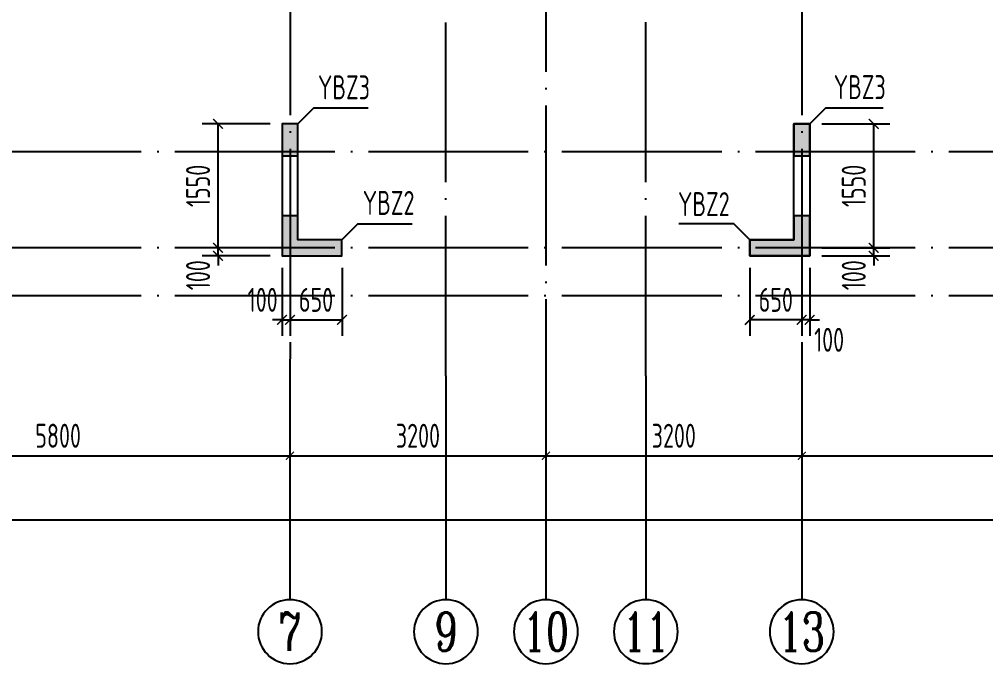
# Model space of a CAD drawing. Extents: x -1307975 to -76406, y -96289 to 379359.
# Drawn here: x -965083 to -952998, y 210168 to 218226 of the extents above; entities that cross this region are included whole.
import ezdxf
from ezdxf.enums import TextEntityAlignment as Align

# ---------------------------------------------------------------- set-up
doc = ezdxf.new("R2010")
doc.units = 0
doc.header["$LTSCALE"] = 1000
doc.linetypes.add('DOTE', pattern=[2.42, 2, -0.2, 0.02, -0.2])
doc.layers.get('0').update_dxf_attribs({"linetype": 'CONTINUOUS'})
doc.layers.get('DEFPOINTS').update_dxf_attribs({"linetype": 'CONTINUOUS'})
for name, color, linetype in [('A-AXIS', 1, 'CONTINUOUS'), ('A-DOTE', 10, 'DOTE'), ('AXIS_NUM', 7, 'CONTINUOUS'), ('S-Q墙实线', 6, 'CONTINUOUS'), ('S-Q墙标注', 3, 'CONTINUOUS'), ('S-X详图填充', 252, 'CONTINUOUS'), ('S-X详图实线', 4, 'CONTINUOUS'), ('S-Y一般标注', 3, 'CONTINUOUS'), ('S-Z柱编号', 6, 'CONTINUOUS')]:
    doc.layers.add(name, color=color, linetype=linetype)
doc.styles.add('TSSD_Axis', font='complex.shx', dxfattribs={"width": 0.7, "bigfont": 'hztxt.shx'})
doc.styles.add('TSSD_DIMENSION', font='Tssdeng.shx', dxfattribs={"width": 0.7, "bigfont": 'tssdchn.shx'})
doc.styles.add('TSSD_REIN', font='tssdeng.shx', dxfattribs={"width": 0.7, "height": 300, "bigfont": 'tssdchn.shx'})
doc.styles.add('结构文字', font='zstxt.shx', dxfattribs={"width": 0.7, "bigfont": 'zshz.shx'})
doc.dimstyles.new('STRUCK', dxfattribs={"dimtxt": 400, "dimasz": 121, "dimexe": 200, "dimexo": 150, "dimgap": 115, "dimtad": 1, "dimdec": 0, "dimdsep": 46, "dimtxsty": '结构文字', "dimblk": 'ARCHTICK', "dimcen": 400, "dimclrd": 3, "dimclre": 3, "dimclrt": 7, "dimadec": 0, "dimazin": 0, "dimtfac": 1, "dimtdec": 0, "dimtix": 1, "dimtmove": 2, "dimatfit": 3, "dimldrblk": '_DIMX', "dimfxl": 1, "dimtolj": 1, "dimtzin": 0, "dimarcsym": 0})
doc.dimstyles.new('TSSD_100_100', dxfattribs={"dimtxt": 300, "dimasz": 100, "dimexe": 100, "dimexo": 250, "dimgap": 100, "dimtad": 1, "dimdec": 0, "dimzin": 0, "dimdsep": 46, "dimtxsty": 'TSSD_DIMENSION', "dimblk": 'ARCHTICK', "dimcen": 0, "dimdle": 100, "dimclrt": 7, "dimadec": 0, "dimazin": 0, "dimtfac": 1, "dimtdec": 0, "dimtix": 1, "dimtmove": 2, "dimatfit": 3, "dimldrblk": 'ARCHTICK', "dimfxl": 1, "dimtolj": 1, "dimtzin": 0, "dimarcsym": 0})

# ---------------------------------------------------------------- blocks, each defined once
blk = doc.blocks.new('_ArchTick')
at = {"color": 0, "linetype": 'ByBlock', "const_width": 0.15}
blk.add_lwpolyline([(-0.5, -0.5), (0.5, 0.5)], dxfattribs=at)
blk = doc.blocks.new('*D301')
at = {"layer": 'DEFPOINTS', "color": 0, "transparency": 16777216}
for p in [(8100, 3600), (13900, 3600), (13900, 2600)]:
    blk.add_point(p, dxfattribs=at)
at = {"layer": 'S-Y一般标注', "color": 0, "lineweight": -2, "transparency": 16777216}
for p, q in [((8100, 3350), (8100, 2500)), ((13900, 3350), (13900, 2500)), ((8000, 2600), (14000, 2600))]:
    blk.add_line(p, q, dxfattribs=at)
at = {"layer": 'S-Y一般标注', "color": 0, "lineweight": -2, "transparency": 16777216, "xscale": 100, "yscale": 100, "zscale": 100, "rotation": 180}
blk.add_blockref('_ArchTick', (8100, 2600), dxfattribs=at)
at = {"layer": 'S-Y一般标注', "color": 0, "lineweight": -2, "transparency": 16777216, "xscale": 100, "yscale": 100, "zscale": 100}
blk.add_blockref('_ArchTick', (13900, 2600), dxfattribs=at)
at = {"layer": 'S-Y一般标注', "color": 7, "transparency": 16777216, "insert": (11000, 2850), "char_height": 300, "attachment_point": 5, "style": 'TSSD_DIMENSION'}
blk.add_mtext('\\A1;5800', dxfattribs=at)
blk = doc.blocks.new('ts_axno')
at = {"color": 0, "linetype": 'ByBlock', "lineweight": -2}
blk.add_circle((0, 0), 0.5, dxfattribs=at)
at = {"color": 0, "linetype": 'ByBlock', "lineweight": -2, "style": 'TSSD_Axis', "width": 0.7}
blk.add_attdef('A', text='', height=0.6, dxfattribs=at).set_placement((0, 0), align=Align.MIDDLE_CENTER)
blk = doc.blocks.new('*D302')
at = {"layer": 'DEFPOINTS', "color": 0, "transparency": 16777216}
for p in [(17100, 3600), (20300, 3600), (20300, 2600)]:
    blk.add_point(p, dxfattribs=at)
at = {"layer": 'S-Y一般标注', "color": 0, "lineweight": -2, "transparency": 16777216}
for p, q in [((17100, 3350), (17100, 2500)), ((20300, 3350), (20300, 2500)), ((17000, 2600), (20400, 2600))]:
    blk.add_line(p, q, dxfattribs=at)
at = {"layer": 'S-Y一般标注', "color": 0, "lineweight": -2, "transparency": 16777216, "xscale": 100, "yscale": 100, "zscale": 100, "rotation": 180}
blk.add_blockref('_ArchTick', (17100, 2600), dxfattribs=at)
at = {"layer": 'S-Y一般标注', "color": 0, "lineweight": -2, "transparency": 16777216, "xscale": 100, "yscale": 100, "zscale": 100}
blk.add_blockref('_ArchTick', (20300, 2600), dxfattribs=at)
at = {"layer": 'S-Y一般标注', "color": 7, "transparency": 16777216, "insert": (18700, 2850), "char_height": 300, "attachment_point": 5, "style": 'TSSD_DIMENSION'}
blk.add_mtext('\\A1;3200', dxfattribs=at)
blk = doc.blocks.new('*D303')
at = {"layer": 'DEFPOINTS', "color": 0, "transparency": 16777216}
for p in [(20300, 3600), (26100, 3600), (26100, 2600)]:
    blk.add_point(p, dxfattribs=at)
at = {"layer": 'S-Y一般标注', "color": 0, "lineweight": -2, "transparency": 16777216}
for p, q in [((20300, 3350), (20300, 2500)), ((26100, 3350), (26100, 2500)), ((20200, 2600), (26200, 2600))]:
    blk.add_line(p, q, dxfattribs=at)
at = {"layer": 'S-Y一般标注', "color": 0, "lineweight": -2, "transparency": 16777216, "xscale": 100, "yscale": 100, "zscale": 100, "rotation": 180}
blk.add_blockref('_ArchTick', (20300, 2600), dxfattribs=at)
at = {"layer": 'S-Y一般标注', "color": 0, "lineweight": -2, "transparency": 16777216, "xscale": 100, "yscale": 100, "zscale": 100}
blk.add_blockref('_ArchTick', (26100, 2600), dxfattribs=at)
at = {"layer": 'S-Y一般标注', "color": 7, "transparency": 16777216, "insert": (23200, 2850), "char_height": 300, "attachment_point": 5, "style": 'TSSD_DIMENSION'}
blk.add_mtext('\\A1;5800', dxfattribs=at)
blk = doc.blocks.new('*D309')
at = {"layer": 'DEFPOINTS', "color": 0, "transparency": 16777216}
for p in [(4600, 3600), (54600, 3600), (54600, 1800)]:
    blk.add_point(p, dxfattribs=at)
at = {"layer": 'S-Y一般标注', "color": 0, "lineweight": -2, "transparency": 16777216}
for p, q in [((4600, 3350), (4600, 1700)), ((54600, 3350), (54600, 1700)), ((4500, 1800), (54700, 1800))]:
    blk.add_line(p, q, dxfattribs=at)
at = {"layer": 'S-Y一般标注', "color": 0, "lineweight": -2, "transparency": 16777216, "xscale": 100, "yscale": 100, "zscale": 100, "rotation": 180}
blk.add_blockref('_ArchTick', (4600, 1800), dxfattribs=at)
at = {"layer": 'S-Y一般标注', "color": 0, "lineweight": -2, "transparency": 16777216, "xscale": 100, "yscale": 100, "zscale": 100}
blk.add_blockref('_ArchTick', (54600, 1800), dxfattribs=at)
at = {"layer": 'S-Y一般标注', "color": 7, "transparency": 16777216, "insert": (29600, 2050), "char_height": 300, "attachment_point": 5, "style": 'TSSD_DIMENSION'}
blk.add_mtext('\\A1;50000', dxfattribs=at)
blk = doc.blocks.new('*D310')
at = {"layer": 'DEFPOINTS', "color": 0, "transparency": 16777216}
for p in [(13900, 3600), (17100, 3600), (17100, 2600)]:
    blk.add_point(p, dxfattribs=at)
at = {"layer": 'S-Y一般标注', "color": 0, "lineweight": -2, "transparency": 16777216}
for p, q in [((13900, 3350), (13900, 2500)), ((17100, 3350), (17100, 2500)), ((13800, 2600), (17200, 2600))]:
    blk.add_line(p, q, dxfattribs=at)
at = {"layer": 'S-Y一般标注', "color": 0, "lineweight": -2, "transparency": 16777216, "xscale": 100, "yscale": 100, "zscale": 100, "rotation": 180}
blk.add_blockref('_ArchTick', (13900, 2600), dxfattribs=at)
at = {"layer": 'S-Y一般标注', "color": 0, "lineweight": -2, "transparency": 16777216, "xscale": 100, "yscale": 100, "zscale": 100}
blk.add_blockref('_ArchTick', (17100, 2600), dxfattribs=at)
at = {"layer": 'S-Y一般标注', "color": 7, "transparency": 16777216, "insert": (15500, 2850), "char_height": 300, "attachment_point": 5, "style": 'TSSD_DIMENSION'}
blk.add_mtext('\\A1;3200', dxfattribs=at)
blk = doc.blocks.new('*D1850')
at = {"layer": 'DEFPOINTS', "color": 0, "transparency": 16777216}
for p in [(-962598, 215368), (-961798, 215368), (-961798, 215268)]:
    blk.add_point(p, dxfattribs=at)
at = {"layer": 'S-Q墙标注', "color": 3, "lineweight": -2, "transparency": 16777216}
for p, q in [((-962598, 215368), (-962598, 215489)), ((-961948, 215368), (-962798, 215368)), ((-962598, 215268), (-962598, 215368)), ((-961948, 215268), (-962798, 215268)), ((-962598, 215268), (-962598, 215147))]:
    blk.add_line(p, q, dxfattribs=at)
at = {"layer": 'S-Q墙标注', "color": 3, "lineweight": -2, "transparency": 16777216, "xscale": 121, "yscale": 121, "zscale": 121}
for p, rotation in [((-962598, 215368), 270), ((-962598, 215268), 90)]:
    blk.add_blockref('_ArchTick', p, dxfattribs=dict(at, rotation=rotation))
at = {"layer": 'S-Q墙标注', "color": 7, "transparency": 16777216, "insert": (-962848, 215026), "char_height": 300, "attachment_point": 5, "rotation": 90, "style": 'TSSD_REIN'}
blk.add_mtext('\\A1;100', dxfattribs=at)
blk = doc.blocks.new('_DIMX')
blk.add_line((-150, 0), (150, 0))
at = {"const_width": 50}
blk.add_lwpolyline([(-70, -70), (70, 70)], dxfattribs=at)
blk = doc.blocks.new('*D1851')
at = {"layer": 'DEFPOINTS', "color": 0, "transparency": 16777216}
for p in [(-962598, 216918), (-961798, 216918), (-961798, 215368)]:
    blk.add_point(p, dxfattribs=at)
at = {"layer": 'S-Q墙标注', "color": 3, "lineweight": -2, "transparency": 16777216}
for p, q in [((-961948, 216918), (-962798, 216918)), ((-962598, 215368), (-962598, 216918)), ((-961948, 215368), (-962798, 215368))]:
    blk.add_line(p, q, dxfattribs=at)
at = {"layer": 'S-Q墙标注', "color": 3, "lineweight": -2, "transparency": 16777216, "xscale": 121, "yscale": 121, "zscale": 121}
for p, rotation in [((-962598, 216918), 90), ((-962598, 215368), 270)]:
    blk.add_blockref('_ArchTick', p, dxfattribs=dict(at, rotation=rotation))
at = {"layer": 'S-Q墙标注', "color": 7, "transparency": 16777216, "insert": (-962848, 216143), "char_height": 300, "attachment_point": 5, "rotation": 90, "style": 'TSSD_REIN'}
blk.add_mtext('\\A1;1550', dxfattribs=at)
blk = doc.blocks.new('*D1852')
at = {"layer": 'DEFPOINTS', "color": 0, "transparency": 16777216}
for p in [(-961798, 215268), (-961698, 215268), (-961698, 214468)]:
    blk.add_point(p, dxfattribs=at)
at = {"layer": 'S-Q墙标注', "color": 3, "lineweight": -2, "transparency": 16777216}
for p, q in [((-961798, 215118), (-961798, 214268)), ((-961698, 215118), (-961698, 214268)), ((-961798, 214468), (-961919, 214468)), ((-961798, 214468), (-961698, 214468)), ((-961698, 214468), (-961577, 214468))]:
    blk.add_line(p, q, dxfattribs=at)
at = {"layer": 'S-Q墙标注', "color": 3, "lineweight": -2, "transparency": 16777216, "xscale": 121, "yscale": 121, "zscale": 121}
blk.add_blockref('_ArchTick', (-961798, 214468), dxfattribs=at)
at = {"layer": 'S-Q墙标注', "color": 3, "lineweight": -2, "transparency": 16777216, "xscale": 121, "yscale": 121, "zscale": 121, "rotation": 180}
blk.add_blockref('_ArchTick', (-961698, 214468), dxfattribs=at)
at = {"layer": 'S-Q墙标注', "color": 7, "transparency": 16777216, "insert": (-962040, 214718), "char_height": 300, "attachment_point": 5, "style": 'TSSD_REIN'}
blk.add_mtext('\\A1;100', dxfattribs=at)
blk = doc.blocks.new('*D1853')
at = {"layer": 'DEFPOINTS', "color": 0, "transparency": 16777216}
for p in [(-961698, 215268), (-961048, 215268), (-961048, 214468)]:
    blk.add_point(p, dxfattribs=at)
at = {"layer": 'S-Q墙标注', "color": 3, "lineweight": -2, "transparency": 16777216}
for p, q in [((-961698, 215118), (-961698, 214268)), ((-961048, 215118), (-961048, 214268)), ((-961698, 214468), (-961048, 214468))]:
    blk.add_line(p, q, dxfattribs=at)
at = {"layer": 'S-Q墙标注', "color": 3, "lineweight": -2, "transparency": 16777216, "xscale": 121, "yscale": 121, "zscale": 121, "rotation": 180}
blk.add_blockref('_ArchTick', (-961698, 214468), dxfattribs=at)
at = {"layer": 'S-Q墙标注', "color": 3, "lineweight": -2, "transparency": 16777216, "xscale": 121, "yscale": 121, "zscale": 121}
blk.add_blockref('_ArchTick', (-961048, 214468), dxfattribs=at)
at = {"layer": 'S-Q墙标注', "color": 7, "transparency": 16777216, "insert": (-961373, 214718), "char_height": 300, "attachment_point": 5, "style": 'TSSD_REIN'}
blk.add_mtext('\\A1;650', dxfattribs=at)
blk = doc.blocks.new('*D1883')
at = {"layer": 'DEFPOINTS', "color": 0, "transparency": 16777216}
for p in [(-955198, 215368), (-954398, 215368), (-955198, 215268)]:
    blk.add_point(p, dxfattribs=at)
at = {"layer": 'S-Q墙标注', "color": 3, "lineweight": -2, "transparency": 16777216}
for p, q in [((-954398, 215368), (-954398, 215489)), ((-955048, 215368), (-954198, 215368)), ((-954398, 215268), (-954398, 215368)), ((-955048, 215268), (-954198, 215268)), ((-954398, 215268), (-954398, 215147))]:
    blk.add_line(p, q, dxfattribs=at)
at = {"layer": 'S-Q墙标注', "color": 3, "lineweight": -2, "transparency": 16777216, "xscale": 121, "yscale": 121, "zscale": 121}
for p, rotation in [((-954398, 215368), 270), ((-954398, 215268), 90)]:
    blk.add_blockref('_ArchTick', p, dxfattribs=dict(at, rotation=rotation))
at = {"layer": 'S-Q墙标注', "color": 7, "transparency": 16777216, "insert": (-954648, 215026), "char_height": 300, "attachment_point": 5, "rotation": 90, "style": 'TSSD_REIN'}
blk.add_mtext('\\A1;100', dxfattribs=at)
blk = doc.blocks.new('*D1884')
at = {"layer": 'DEFPOINTS', "color": 0, "transparency": 16777216}
for p in [(-955198, 216918), (-954398, 216918), (-955198, 215368)]:
    blk.add_point(p, dxfattribs=at)
at = {"layer": 'S-Q墙标注', "color": 3, "lineweight": -2, "transparency": 16777216}
for p, q in [((-955048, 216918), (-954198, 216918)), ((-954398, 215368), (-954398, 216918)), ((-955048, 215368), (-954198, 215368))]:
    blk.add_line(p, q, dxfattribs=at)
at = {"layer": 'S-Q墙标注', "color": 3, "lineweight": -2, "transparency": 16777216, "xscale": 121, "yscale": 121, "zscale": 121}
for p, rotation in [((-954398, 216918), 90), ((-954398, 215368), 270)]:
    blk.add_blockref('_ArchTick', p, dxfattribs=dict(at, rotation=rotation))
at = {"layer": 'S-Q墙标注', "color": 7, "transparency": 16777216, "insert": (-954648, 216143), "char_height": 300, "attachment_point": 5, "rotation": 90, "style": 'TSSD_REIN'}
blk.add_mtext('\\A1;1550', dxfattribs=at)
blk = doc.blocks.new('*D1885')
at = {"layer": 'DEFPOINTS', "color": 0, "transparency": 16777216}
for p in [(-955298, 215268), (-955198, 215268), (-955298, 214468)]:
    blk.add_point(p, dxfattribs=at)
at = {"layer": 'S-Q墙标注', "color": 3, "lineweight": -2, "transparency": 16777216}
for p, q in [((-955298, 215118), (-955298, 214268)), ((-955198, 215118), (-955198, 214268)), ((-955298, 214468), (-955419, 214468)), ((-955198, 214468), (-955298, 214468)), ((-955198, 214468), (-955077, 214468))]:
    blk.add_line(p, q, dxfattribs=at)
at = {"layer": 'S-Q墙标注', "color": 3, "lineweight": -2, "transparency": 16777216, "xscale": 121, "yscale": 121, "zscale": 121}
blk.add_blockref('_ArchTick', (-955298, 214468), dxfattribs=at)
at = {"layer": 'S-Q墙标注', "color": 3, "lineweight": -2, "transparency": 16777216, "xscale": 121, "yscale": 121, "zscale": 121, "rotation": 180}
blk.add_blockref('_ArchTick', (-955198, 214468), dxfattribs=at)
at = {"layer": 'S-Q墙标注', "color": 7, "transparency": 16777216, "insert": (-954956, 214218), "char_height": 300, "attachment_point": 5, "style": 'TSSD_REIN'}
blk.add_mtext('\\A1;100', dxfattribs=at)
blk = doc.blocks.new('*D1886')
at = {"layer": 'DEFPOINTS', "color": 0, "transparency": 16777216}
for p in [(-955948, 215268), (-955298, 215268), (-955948, 214468)]:
    blk.add_point(p, dxfattribs=at)
at = {"layer": 'S-Q墙标注', "color": 3, "lineweight": -2, "transparency": 16777216}
for p, q in [((-955948, 215118), (-955948, 214268)), ((-955298, 215118), (-955298, 214268)), ((-955298, 214468), (-955948, 214468))]:
    blk.add_line(p, q, dxfattribs=at)
at = {"layer": 'S-Q墙标注', "color": 3, "lineweight": -2, "transparency": 16777216, "xscale": 121, "yscale": 121, "zscale": 121, "rotation": 180}
blk.add_blockref('_ArchTick', (-955948, 214468), dxfattribs=at)
at = {"layer": 'S-Q墙标注', "color": 3, "lineweight": -2, "transparency": 16777216, "xscale": 121, "yscale": 121, "zscale": 121}
blk.add_blockref('_ArchTick', (-955298, 214468), dxfattribs=at)
at = {"layer": 'S-Q墙标注', "color": 7, "transparency": 16777216, "insert": (-955623, 214718), "char_height": 300, "attachment_point": 5, "style": 'TSSD_REIN'}
blk.add_mtext('\\A1;650', dxfattribs=at)
blk = doc.blocks.new('20210726.16395156')
at = {"layer": 'A-AXIS'}
for p, q in [((13900, 3600), (13900, 800)), ((15850, 3600), (15850, 800)), ((17100, 3600), (17100, 800)), ((18350, 3600.1), (18350, 800.1)), ((20300, 3600), (20300, 800))]:
    blk.add_line(p, q, dxfattribs=at)
at = {"layer": 'A-DOTE'}
for p, q in [((13900.2, 13700), (13900, 3600)), ((20299.8, 13700), (20300, 3600)), ((15850, 3600), (15850, 11500)), ((18350, 3600.1), (18350, 11500)), ((17100, 9400), (17100, 3600)), ((55600, 6400), (3600, 6400)), ((55600, 5200), (3600, 5200)), ((55600, 4600), (3600, 4600))]:
    blk.add_line(p, q, dxfattribs=at)
at = {"layer": 'A-AXIS'}
ref = blk.add_blockref('ts_axno', (13900, 400), dxfattribs=dict(at, xscale=-800, yscale=800, zscale=800, rotation=180))
ref.add_attrib('5', '7', dxfattribs={"layer": 'AXIS_NUM', "height": 480, "style": 'TSSD_Axis', "width": 0.7}).set_placement((13900, 400), align=Align.MIDDLE_CENTER)
ref = blk.add_blockref('ts_axno', (15850, 400), dxfattribs=dict(at, xscale=-800, yscale=800, zscale=800, rotation=180))
ref.add_attrib('5', '9', dxfattribs={"layer": 'AXIS_NUM', "height": 480, "style": 'TSSD_Axis', "width": 0.7}).set_placement((15850, 400), align=Align.MIDDLE_CENTER)
ref = blk.add_blockref('ts_axno', (17100, 400), dxfattribs=dict(at, xscale=-800, yscale=800, zscale=800, rotation=180))
ref.add_attrib('8', '10', dxfattribs={"layer": 'AXIS_NUM', "height": 480, "style": 'TSSD_Axis', "width": 0.7}).set_placement((17100, 400), align=Align.MIDDLE_CENTER)
ref = blk.add_blockref('ts_axno', (18350, 400.1), dxfattribs=dict(at, xscale=-800, yscale=800, zscale=800, rotation=180))
ref.add_attrib('5', '11', dxfattribs={"layer": 'AXIS_NUM', "height": 480, "style": 'TSSD_Axis', "width": 0.7}).set_placement((18350, 400.1), align=Align.MIDDLE_CENTER)
ref = blk.add_blockref('ts_axno', (20300, 400), dxfattribs=dict(at, xscale=-800, yscale=800, zscale=800, rotation=180))
ref.add_attrib('8', '13', dxfattribs={"layer": 'AXIS_NUM', "height": 480, "style": 'TSSD_Axis', "width": 0.7}).set_placement((20300, 400), align=Align.MIDDLE_CENTER)
at = {"layer": 'S-Y一般标注'}
for base, p1, p2, picture, middle in [((54600, 1800), (4600, 3600), (54600, 3600), '*D309', (29600, 2050)), ((13900, 2600), (8100, 3600), (13900, 3600), '*D301', (11000, 2850)), ((17100, 2600), (13900, 3600), (17100, 3600), '*D310', (15500, 2850)), ((20300, 2600), (17100, 3600), (20300, 3600), '*D302', (18700, 2850)), ((26100, 2600), (20300, 3600), (26100, 3600), '*D303', (23200, 2850))]:
    dim = blk.add_linear_dim(base=base, p1=p1, p2=p2, dimstyle='TSSD_100_100', dxfattribs=at)
    dim.commit()
    dim.dimension.update_dxf_attribs({"geometry": picture, "text_midpoint": middle})

msp = doc.modelspace()

# ---------------------------------------------------------------- hatches: boundary and pattern name
at = {"layer": 'S-X详图填充'}
h = msp.add_hatch(color=256, dxfattribs=at)
h.dxf.hatch_style = 1
h.paths.add_polyline_path([(-961798.35, 216518.25), (-961598.35, 216518.25), (-961598.35, 216918.25), (-961798.35, 216918.25)])
h = msp.add_hatch(color=256, dxfattribs=at)
h.dxf.hatch_style = 1
h.paths.add_polyline_path([(-955398.4, 216518.25), (-955198.4, 216518.25), (-955198.4, 216918.25), (-955398.4, 216918.25)])
h = msp.add_hatch(color=256, dxfattribs=at)
h.dxf.hatch_style = 1
h.paths.add_polyline_path([(-961598.35, 215768.25), (-961798.35, 215768.25), (-961798.35, 215268.25), (-961048.36, 215268.25), (-961048.36, 215468.25), (-961598.35, 215468.25)])
h = msp.add_hatch(color=256, dxfattribs=at)
h.dxf.hatch_style = 1
h.paths.add_polyline_path([(-955198.4, 215768.25), (-955398.4, 215768.25), (-955398.4, 215468.25), (-955948.39, 215468.25), (-955948.39, 215268.25), (-955198.4, 215268.25)])

# ---------------------------------------------------------------- linework, layer by layer
at = {"layer": 'S-Q墙实线'}
for points in [[(-961798.35, 215268.25), (-961048.36, 215268.25), (-961048.36, 215468.25), (-961598.35, 215468.25), (-961598.35, 216918.25), (-961798.35, 216918.25)], [(-955198.4, 215268.25), (-955948.39, 215268.25), (-955948.39, 215468.25), (-955398.4, 215468.25), (-955398.4, 216568.25), (-955398.4, 216918.25), (-955198.4, 216918.25), (-955198.4, 216568.25)]]:
    msp.add_lwpolyline(points, close=True, dxfattribs=at)
at = {"layer": 'S-X详图实线'}
for points in [[(-961798.35, 216518.25), (-961598.35, 216518.25), (-961598.35, 216918.25), (-961798.35, 216918.25), (-961798.35, 216518.25)], [(-955398.4, 216518.25), (-955198.4, 216518.25), (-955198.4, 216918.25), (-955398.4, 216918.25), (-955398.4, 216518.25)], [(-961598.35, 215768.25), (-961798.35, 215768.25), (-961798.35, 215268.25), (-961048.36, 215268.25), (-961048.36, 215468.25), (-961598.35, 215468.25), (-961598.35, 215768.25)], [(-955198.4, 215768.25), (-955398.4, 215768.25), (-955398.4, 215468.25), (-955948.39, 215468.25), (-955948.39, 215268.25), (-955198.4, 215268.25), (-955198.4, 215768.25)]]:
    msp.add_lwpolyline(points, close=True, dxfattribs=at)
at = {"layer": 'S-Z柱编号', "color": 7}
for points in [[(-961598.35, 216918.25), (-961398.35, 217118.25), (-960719.75, 217118.25)], [(-955198.4, 216918.25), (-954998.4, 217118.25), (-954279.19, 217118.25)], [(-961048.36, 215468.25), (-960848.36, 215668.25), (-960170.5, 215668.25)], [(-955948.39, 215468.25), (-956148.39, 215668.25), (-956837.69, 215668.25)]]:
    msp.add_lwpolyline(points, dxfattribs=at)

# ---------------------------------------------------------------- block references
at = {"layer": 'A-DOTE'}
msp.add_blockref('20210726.16395156', (-975598.36, 210168.21), dxfattribs=at)

# ---------------------------------------------------------------- texts
at = {"layer": 'S-Z柱编号', "color": 7, "style": 'TSSD_REIN', "width": 0.7}
for s, p in [('YBZ3', (-961348.51, 217135)), ('YBZ3', (-954898.4, 217137.75)), ('YBZ2', (-960788.13, 215690.64)), ('YBZ2', (-956846.08, 215675.3))]:
    msp.add_text(s, height=300, dxfattribs=at).set_placement(p, align=Align.BOTTOM_LEFT)

# ---------------------------------------------------------------- dimensions: what is measured, and where the dimension line sits
at = {"layer": 'S-Q墙标注'}
for base, p1, p2, angle, picture, middle in [((-962598.35, 216918.25), (-961798.35, 215368.25), (-961798.35, 216918.25), 90, '*D1851', (-962848.35, 216143.25)), ((-954398.37, 216918.25), (-955198.37, 215368.25), (-955198.37, 216918.25), 90, '*D1884', (-954648.37, 216143.25)), ((-955948.36, 214468.25), (-955298.4, 215268.25), (-955948.36, 215268.25), 180, '*D1886', (-955623.38, 214718.25))]:
    dim = msp.add_linear_dim(base=base, p1=p1, p2=p2, angle=angle, dimstyle='STRUCK', override={"dimtxt": 300, "dimgap": 100, "dimtxsty": 'TSSD_REIN'}, dxfattribs=at)
    dim.commit()
    dim.dimension.update_dxf_attribs({"geometry": picture, "text_midpoint": middle})
for base, p1, p2, angle, picture, middle in [((-962598.35, 215368.25), (-961798.35, 215268.25), (-961798.35, 215368.25), 90, '*D1850', (-962848.35, 215026.32)), ((-954398.37, 215368.25), (-955198.37, 215268.25), (-955198.37, 215368.25), 90, '*D1883', (-954648.37, 215026.32)), ((-955298.4, 214468.25), (-955198.37, 215268.25), (-955298.4, 215268.25), 180, '*D1885', (-954956.45, 214218.25))]:
    dim = msp.add_linear_dim(base=base, p1=p1, p2=p2, angle=angle, dimstyle='STRUCK', override={"dimtxt": 300, "dimgap": 100, "dimtxsty": 'TSSD_REIN'}, dxfattribs=at)
    dim.commit()
    dim.dimension.update_dxf_attribs({"geometry": picture, "text_midpoint": middle, "dimtype": 160})
dim = msp.add_linear_dim(base=(-961698.33, 214468.25), p1=(-961798.35, 215268.25), p2=(-961698.33, 215268.25), dimstyle='STRUCK', override={"dimtxt": 300, "dimgap": 100, "dimtxsty": 'TSSD_REIN'}, dxfattribs=at)
dim.commit()
dim.dimension.update_dxf_attribs({"geometry": '*D1852', "text_midpoint": (-962040.27, 214718.25), "dimtype": 160})
dim = msp.add_linear_dim(base=(-961048.36, 214468.25), p1=(-961698.33, 215268.25), p2=(-961048.36, 215268.25), dimstyle='STRUCK', override={"dimtxt": 300, "dimgap": 100, "dimtxsty": 'TSSD_REIN'}, dxfattribs=at)
dim.commit()
dim.dimension.update_dxf_attribs({"geometry": '*D1853', "text_midpoint": (-961373.34, 214718.25)})

doc.saveas('drawing.dxf')
